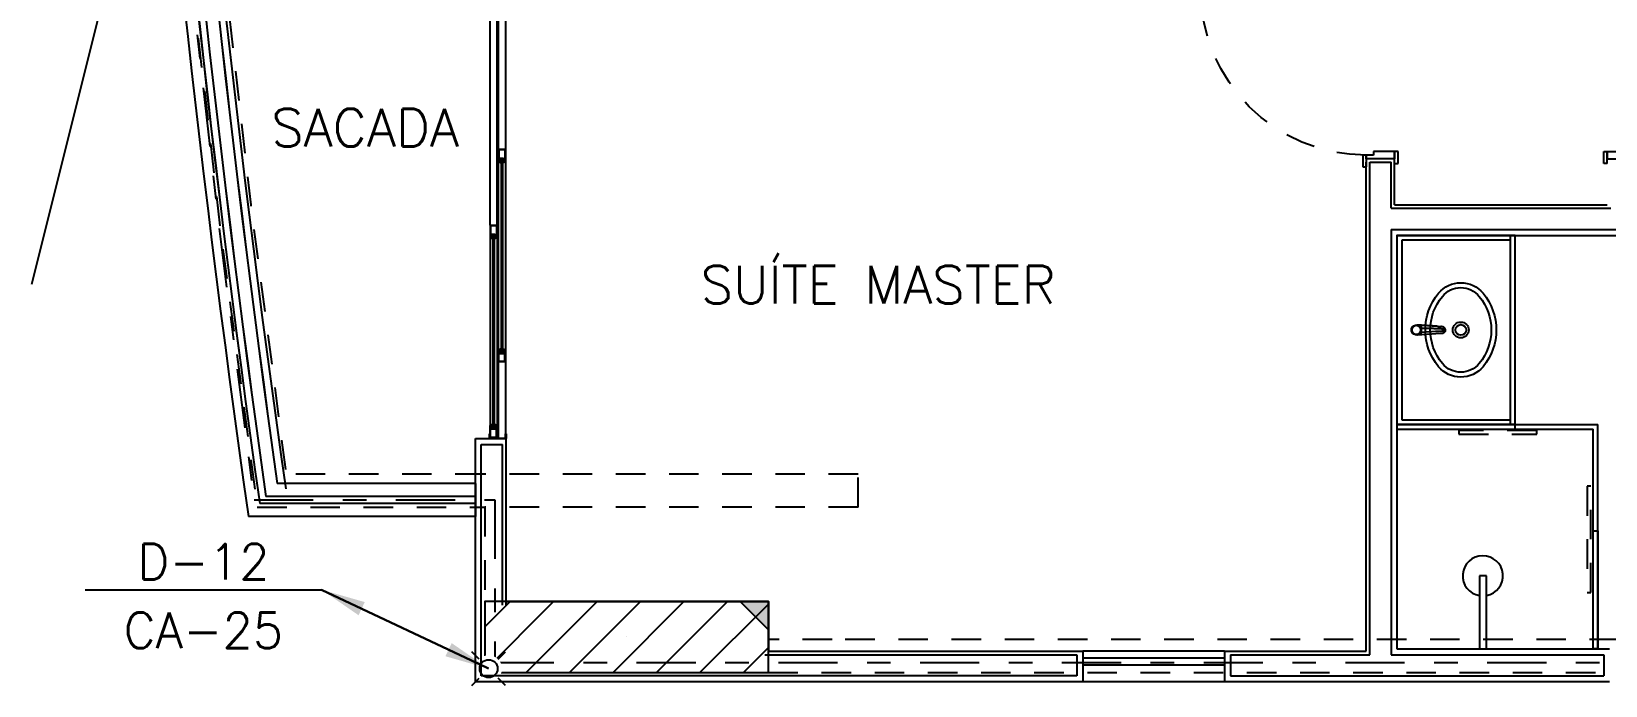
# Model space of a CAD drawing. Header units: millimetres. Extents: x 188.6 to 263.2, y 40.1 to 120.1.
# Drawn here: x 205.65 to 212.32, y 61.24 to 64.01 of the extents above; entities that cross this region are included whole.
import ezdxf
from ezdxf.enums import TextEntityAlignment as Align

# ---------------------------------------------------------------- set-up
doc = ezdxf.new("R2010")
doc.units = ezdxf.units.MM
doc.set_wipeout_variables(frame=1)
for name, pattern in [('ACAD_ISO14W100', [24, 12, -3, 0, -3, 0, -3, 0, -3]), ('DASHDOT2', [0.5, 0.25, -0.125, 0, -0.125]), ('HIDDEN2', [0.1875, 0.125, -0.0625]), ('XREF-TIPO$0$HIDDEN2', [0.1875, 0.125, -0.0625])]:
    doc.linetypes.add(name, pattern=pattern)
for name, color, linetype in [('ARQ', 8, 'Continuous'), ('ARQ-TXT', 8, 'Continuous'), ('ESTR-PILARES', 11, 'Continuous'), ('ESTR-VIGAS', 11, 'HIDDEN2'), ('ESTRUTURA', 7, 'Continuous'), ('SPDA-COL', 7, 'Continuous'), ('SPDA-D', 164, 'Continuous'), ('SPDA-MALHA', 162, 'ACAD_ISO14W100')]:
    doc.layers.add(name, color=color, linetype=linetype)
doc.styles.add('60-75', font='romans.shx', dxfattribs={"height": 0.12})
doc.styles.add('ROMANS', font='ROMANS.SHX', dxfattribs={"height": 0.15})
doc.dimstyles.new('IND75', dxfattribs={"dimtxt": 0.15, "dimasz": 0.1875, "dimexe": 0.15, "dimexo": 0, "dimgap": 0.1, "dimtad": 1, "dimzin": 10, "dimdsep": 46, "dimtxsty": '60-75', "dimcen": 0, "dimclrd": 256, "dimclre": 1, "dimclrt": 256, "dimadec": 0, "dimazin": 0, "dimtfac": 1, "dimtix": 1, "dimtmove": 2, "dimatfit": 3, "dimfxl": 0.15, "dimtolj": 1, "dimtzin": 6, "dimarcsym": 0})

# ---------------------------------------------------------------- blocks, each defined once
blk = doc.blocks.new('INDU')
at = {"color": 7}
blk.add_line((-0.005, 0), (0.005, 0), dxfattribs=at)
at = {"style": 'ROMANS'}
for tag, p in [('TQ-01', (0, 0.001189)), ('100', (0, -0.001718))]:
    blk.add_attdef(tag, text='', height=0.0015, dxfattribs=at).set_placement(p, align=Align.MIDDLE)
blk = doc.blocks.new('cap')
blk.add_wipeout([(0.0003, 0.075), (-0.0036, 0.0749), (-0.0076, 0.0746), (-0.0115, 0.0741), (-0.0153, 0.0734), (-0.0191, 0.0725), (-0.0229, 0.0714), (-0.0266, 0.0701), (-0.0302, 0.0686), (-0.0338, 0.067), (-0.0373, 0.0651), (-0.0406, 0.0631), (-0.0439, 0.0608), (-0.047, 0.0585), (-0.05, 0.0559), (-0.0528, 0.0532), (-0.0555, 0.0504), (-0.0581, 0.0474), (-0.0605, 0.0443), (-0.0627, 0.0411), (-0.0648, 0.0377), (-0.0667, 0.0343), (-0.0684, 0.0308), (-0.0699, 0.0271), (-0.0712, 0.0234), (-0.0724, 0.0197), (-0.0733, 0.0159), (-0.074, 0.012), (-0.0746, 0.0081), (-0.0749, 0.0042), (-0.075, 0.0003), (-0.0749, -0.0036), (-0.0746, -0.0076), (-0.0741, -0.0115), (-0.0734, -0.0153), (-0.0725, -0.0191), (-0.0714, -0.0229), (-0.0701, -0.0266), (-0.0686, -0.0302), (-0.067, -0.0338), (-0.0651, -0.0373), (-0.0631, -0.0406), (-0.0608, -0.0439), (-0.0585, -0.047), (-0.0559, -0.05), (-0.0532, -0.0528), (-0.0504, -0.0555), (-0.0474, -0.0581), (-0.0443, -0.0605), (-0.0411, -0.0627), (-0.0377, -0.0648), (-0.0343, -0.0667), (-0.0308, -0.0684), (-0.0271, -0.0699), (-0.0234, -0.0712), (-0.0197, -0.0724), (-0.0159, -0.0733), (-0.012, -0.074), (-0.0081, -0.0746), (-0.0042, -0.0749), (-0.0003, -0.075), (0.0036, -0.0749), (0.0076, -0.0746), (0.0115, -0.0741), (0.0153, -0.0734), (0.0191, -0.0725), (0.0229, -0.0714), (0.0266, -0.0701), (0.0302, -0.0686), (0.0338, -0.067), (0.0373, -0.0651), (0.0406, -0.0631), (0.0439, -0.0608), (0.047, -0.0585), (0.05, -0.0559), (0.0528, -0.0532), (0.0555, -0.0504), (0.0581, -0.0474), (0.0605, -0.0443), (0.0627, -0.0411), (0.0648, -0.0377), (0.0667, -0.0343), (0.0684, -0.0308), (0.0699, -0.0271), (0.0712, -0.0234), (0.0724, -0.0197), (0.0733, -0.0159), (0.074, -0.012), (0.0746, -0.0081), (0.0749, -0.0042), (0.075, -0.0003), (0.0749, 0.0036), (0.0746, 0.0076), (0.0741, 0.0115), (0.0734, 0.0153), (0.0725, 0.0191), (0.0714, 0.0229), (0.0701, 0.0266), (0.0686, 0.0302), (0.067, 0.0338), (0.0651, 0.0373), (0.0631, 0.0406), (0.0608, 0.0439), (0.0585, 0.047), (0.0559, 0.05), (0.0532, 0.0528), (0.0504, 0.0555), (0.0474, 0.0581), (0.0443, 0.0605), (0.0411, 0.0627), (0.0377, 0.0648), (0.0343, 0.0667), (0.0308, 0.0684), (0.0271, 0.0699), (0.0234, 0.0712), (0.0197, 0.0724), (0.0159, 0.0733), (0.012, 0.074), (0.0081, 0.0746), (0.0042, 0.0749)])
for p, q in [((-0.053, 0.053), (-0.0955, 0.0955)), ((0.053, 0.053), (0.0955, 0.0955)), ((-0.0955, -0.0955), (-0.053, -0.053)), ((0.0955, -0.0955), (0.053, -0.053))]:
    blk.add_line(p, q)
blk.add_circle((0, 0), 0.0504)
blk = doc.blocks.new('XREF-TIPO$0$CHUVEIRO')
at = {"color": 0}
for p, q in [((216.39, 104.5817), (216.39, 104.8912)), ((216.39, 104.8912), (216.42, 104.8912)), ((216.42, 104.8912), (216.42, 104.5817)), ((216.39, 104.5817), (216.42, 104.5817))]:
    blk.add_line(p, q, dxfattribs=at)
at = {"color": 0, "extrusion": (0, 0, -1)}
blk.add_ellipse((216.4058, 104.8916), major_axis=(-0.0851, 0), ratio=1, start_param=4.898771, end_param=10.827741, dxfattribs=at)
blk = doc.blocks.new('XREF-TIPO$0$L59_p')
at = {"color": 252}
blk.add_lwpolyline([(0.1556, 0.0941, 0.358974), (-0.1556, 0.0941, 0.471698), (-0.1556, -0.0941, 0.358974), (0.1556, -0.0941, 0.471698)], format="xyb", close=True, dxfattribs=at)
for points in [[(0.1422, 0.0779, 0.358974), (-0.1422, 0.0779, 0.471698), (-0.1422, -0.0779, 0.358974), (0.1422, -0.0779, 0.471698)], [(0, 0.0225, 1), (0, -0.0225, 1)]]:
    blk.add_lwpolyline(points, format="xyb", close=True)
blk.add_lwpolyline([(0.0335, 0, 336.274616), (0.0335, -0.0004)], format="xyb")
blk = doc.blocks.new('XREF-TIPO$0$1198c35_p')
for p, q in [((-0.0114, 0.0111), (-0.0114, 0.0115)), ((-0.0114, 0.0111), (-0.0114, 0.0111)), ((0.0297, 0.0128), (0.0297, 0.0128)), ((0.0297, 0.0126), (0.0297, 0.0127)), ((0.004, -0.0054), (0.004, -0.0073)), ((0.004, -0.0054), (0.0141, -0.0054)), ((0.0141, -0.0073), (0.004, -0.0073)), ((0.0141, -0.0054), (0.0141, -0.0073)), ((0.0054, -0.0974), (0.0128, -0.0974)), ((0.0061, -0.1075), (0.0121, -0.1075)), ((0.0226, -0.0968), (0.0226, -0.097))]:
    blk.add_line(p, q)
for points in [[(-0.0077, -0.0516, 0), (-0.0078, -0.0508, 0), (-0.0078, -0.0496, 0), (-0.0079, -0.0488, 0), (-0.008, -0.0479, 0), (-0.008, -0.0476, 0), (-0.008, -0.0474, 0), (-0.008, -0.0471, 0), (-0.008, -0.0468, 0), (-0.008, -0.0466, 0), (-0.0081, -0.0463, 0), (-0.0082, -0.0435, 0), (-0.0084, -0.0409, 0), (-0.0086, -0.0384, 0), (-0.0087, -0.0361, 0), (-0.0088, -0.0347, 0), (-0.0089, -0.033, 0), (-0.009, -0.0313, 0), (-0.0091, -0.0297, 0), (-0.0092, -0.0281, 0), (-0.0094, -0.0246, 0), (-0.0096, -0.0211, 0), (-0.0098, -0.0177, 0), (-0.01, -0.0141, 0), (-0.0104, -0.0076, 0), (-0.0108, -0.0012, 0), (-0.0111, 0.005, 0), (-0.0114, 0.0111, 0)], [(-0.0088, -0.0025, 0), (-0.0096, 0.0002, 0), (-0.0102, 0.003, 0), (-0.0109, 0.0065, 0), (-0.0112, 0.0086, 0), (-0.0113, 0.0098, 0), (-0.0114, 0.0105, 0), (-0.0114, 0.0108, 0), (-0.0114, 0.0108, 0), (-0.0114, 0.0109, 0), (-0.0114, 0.011, 0), (-0.0114, 0.011, 0), (-0.0114, 0.0111, 0), (-0.0114, 0.0111, 0), (-0.0114, 0.0111, 0), (-0.0114, 0.0111, 0), (-0.0114, 0.0111, 0), (-0.0114, 0.0111, 0)], [(-0.0086, 0.0036, 0), (-0.0081, 0.0025, 0), (-0.0079, 0.0012, 0), (-0.008, -0.0002, 0), (-0.0084, -0.0016, 0), (-0.0088, -0.0025, 0)], [(-0.0086, 0.0036, 0), (-0.0082, 0.0029, 0), (-0.0075, 0.0019, 0), (-0.0067, 0.001, 0), (-0.0058, 0, 0), (-0.0047, -0.0009, 0), (-0.0035, -0.0019, 0), (-0.0023, -0.0027, 0), (-0.0014, -0.0033, 0), (-0.0005, -0.0037, 0), (0.0005, -0.0042, 0), (0.0014, -0.0046, 0)], [(0.0194, -0.0033, 0), (0.0205, -0.0026, 0), (0.022, -0.0016, 0), (0.0233, -0.0004, 0), (0.0242, 0.0004, 0), (0.0251, 0.0013, 0), (0.0257, 0.0022, 0), (0.0264, 0.0031, 0), (0.027, 0.0042, 0), (0.0277, 0.0053, 0)], [(0.0279, 0.0002, 0), (0.0277, -0.0007, 0), (0.0274, -0.0016, 0), (0.0271, -0.0024, 0), (0.0267, -0.0032, 0), (0.0264, -0.0037, 0), (0.026, -0.0042, 0), (0.0258, -0.0045, 0), (0.0255, -0.0047, 0), (0.0252, -0.005, 0), (0.0248, -0.0052, 0), (0.0244, -0.0054, 0), (0.0242, -0.0055, 0), (0.0239, -0.0056, 0), (0.0236, -0.0057, 0), (0.0232, -0.0058, 0), (0.0227, -0.0059, 0), (0.0221, -0.006, 0), (0.0217, -0.006, 0), (0.0213, -0.0061, 0), (0.0209, -0.0062, 0), (0.0208, -0.0063, 0), (0.0206, -0.0063, 0), (0.0204, -0.0064, 0), (0.0203, -0.0065, 0)], [(0.0297, 0.0125, 0), (0.0285, -0.0088, 0), (0.0273, -0.0301, 0), (0.0259, -0.0514, 0), (0.0247, -0.0689, 0), (0.0234, -0.0865, 0), (0.0227, -0.0952, 0), (0.0226, -0.0962, 0), (0.0226, -0.0966, 0), (0.0226, -0.0968, 0)], [(0.0277, 0.0053, 0), (0.0273, 0.0042, 0), (0.0272, 0.0029, 0), (0.0274, 0.0015, 0), (0.0279, 0.0002, 0)], [(0.0297, 0.0125, 0), (0.0297, 0.0125, 0), (0.0297, 0.0125, 0), (0.0297, 0.0125, 0), (0.0297, 0.0125, 0), (0.0297, 0.0125, 0), (0.0297, 0.0125, 0), (0.0297, 0.0125, 0), (0.0297, 0.0124, 0), (0.0297, 0.0124, 0), (0.0297, 0.0123, 0), (0.0296, 0.0123, 0), (0.0296, 0.0121, 0), (0.0296, 0.0112, 0), (0.0295, 0.0103, 0), (0.0291, 0.0066, 0), (0.0285, 0.0029, 0), (0.0279, 0.0002, 0)], [(0.0011, -0.0071, 0), (0.0011, -0.0071, 0), (0.001, -0.0071, 0), (0.0008, -0.0071, 0), (0.0006, -0.0071, 0), (0.0003, -0.0071, 0), (0, -0.0071, 0), (-0.0008, -0.0073, 0), (-0.0016, -0.0074, 0), (-0.0021, -0.0075, 0), (-0.0027, -0.0075, 0), (-0.003, -0.0076, 0), (-0.0034, -0.0076, 0), (-0.0037, -0.0076, 0), (-0.004, -0.0075, 0), (-0.0042, -0.0075, 0), (-0.0045, -0.0074, 0), (-0.0048, -0.0074, 0), (-0.0051, -0.0073, 0), (-0.0055, -0.0071, 0), (-0.0059, -0.0069, 0), (-0.0061, -0.0067, 0), (-0.0064, -0.0066, 0), (-0.0067, -0.0062, 0), (-0.0071, -0.0059, 0), (-0.0074, -0.0055, 0), (-0.0077, -0.0051, 0), (-0.008, -0.0044, 0), (-0.0084, -0.0037, 0), (-0.0086, -0.0031, 0), (-0.0088, -0.0025, 0)], [(-0.0058, -0.0785, 0), (-0.0059, -0.0776, 0), (-0.0059, -0.0772, 0), (-0.006, -0.0767, 0), (-0.006, -0.0762, 0), (-0.006, -0.0756, 0), (-0.0061, -0.0751, 0), (-0.0061, -0.0748, 0), (-0.0061, -0.0745, 0), (-0.0061, -0.0742, 0), (-0.0063, -0.0726, 0), (-0.0064, -0.0709, 0), (-0.0065, -0.0691, 0), (-0.0066, -0.0672, 0), (-0.0068, -0.0652, 0), (-0.0069, -0.0632, 0), (-0.007, -0.0614, 0), (-0.0072, -0.0597, 0), (-0.0073, -0.0579, 0), (-0.0074, -0.0561, 0), (-0.0074, -0.0556, 0), (-0.0075, -0.0551, 0), (-0.0075, -0.0549, 0), (-0.0075, -0.0548, 0), (-0.0075, -0.0547, 0), (-0.0075, -0.0544, 0), (-0.0076, -0.054, 0), (-0.0076, -0.0534, 0), (-0.0076, -0.0527, 0), (-0.0077, -0.0518, 0), (-0.0077, -0.0516, 0)], [(0.0011, -0.0071, 0), (0.0012, -0.0103, 0), (0.0013, -0.0136, 0), (0.0014, -0.0172, 0), (0.0015, -0.021, 0), (0.0016, -0.0245, 0), (0.0017, -0.0281, 0), (0.0017, -0.0293, 0), (0.0017, -0.0303, 0), (0.0017, -0.0312, 0), (0.0017, -0.0322, 0), (0.0018, -0.0332, 0), (0.0019, -0.0389, 0), (0.002, -0.0445, 0), (0.002, -0.0456, 0), (0.002, -0.0467, 0), (0.002, -0.0478, 0), (0.0021, -0.049, 0), (0.0021, -0.0501, 0), (0.0021, -0.0512, 0), (0.0021, -0.0523, 0), (0.0022, -0.0534, 0), (0.0023, -0.0572, 0), (0.0024, -0.0609, 0), (0.0025, -0.0645, 0), (0.0026, -0.0679, 0), (0.0027, -0.0708, 0), (0.0028, -0.0735, 0), (0.0028, -0.0742, 0), (0.0028, -0.0749, 0), (0.0029, -0.0756, 0), (0.0029, -0.0763, 0), (0.0029, -0.077, 0), (0.0029, -0.0777, 0), (0.003, -0.0798, 0), (0.0031, -0.0818, 0), (0.0032, -0.0839, 0), (0.0033, -0.0859, 0), (0.0035, -0.0879, 0), (0.0036, -0.0898, 0), (0.0036, -0.0902, 0), (0.0036, -0.0906, 0), (0.0036, -0.091, 0), (0.0037, -0.0914, 0), (0.0037, -0.0917, 0), (0.0037, -0.0921, 0), (0.0037, -0.0925, 0), (0.0038, -0.0929, 0), (0.0038, -0.0933, 0), (0.0038, -0.0936, 0), (0.0038, -0.0939, 0), (0.0039, -0.0942, 0), (0.0039, -0.0944, 0), (0.0039, -0.0946, 0), (0.0039, -0.0948, 0), (0.004, -0.095, 0), (0.004, -0.0952, 0), (0.0041, -0.0953, 0), (0.0041, -0.0955, 0), (0.0042, -0.0956, 0), (0.0043, -0.096, 0), (0.0045, -0.0963, 0), (0.0047, -0.0966, 0), (0.0049, -0.0969, 0), (0.0051, -0.0971, 0), (0.0054, -0.0974, 0)], [(0.0128, -0.0974, 0), (0.0131, -0.0971, 0), (0.0134, -0.0967, 0), (0.0136, -0.0964, 0), (0.0138, -0.096, 0), (0.014, -0.0957, 0), (0.0141, -0.0954, 0), (0.0143, -0.0948, 0), (0.0144, -0.0943, 0), (0.0144, -0.0937, 0), (0.0144, -0.0931, 0), (0.0151, -0.0844, 0), (0.0164, -0.0669, 0), (0.0176, -0.0494, 0), (0.019, -0.028, 0), (0.0203, -0.0065, 0)], [(0.0203, -0.0065, 0), (0.0188, -0.0069, 0), (0.0173, -0.0071, 0), (0.0157, -0.0072, 0), (0.0141, -0.0073, 0)], [(0.0194, -0.0033, 0), (0.0199, -0.0051, 0), (0.0203, -0.0065, 0)], [(-0.0039, -0.0992, 0), (-0.004, -0.0989, 0), (-0.0041, -0.0984, 0), (-0.0042, -0.0979, 0), (-0.0043, -0.0976, 0), (-0.0043, -0.0975, 0), (-0.0043, -0.0975, 0), (-0.0043, -0.0975, 0), (-0.0043, -0.0974, 0), (-0.0043, -0.0974, 0), (-0.0043, -0.0974, 0), (-0.0043, -0.0974, 0), (-0.0043, -0.0974, 0), (-0.0043, -0.0974, 0), (-0.0043, -0.0974, 0), (-0.0043, -0.0974, 0), (-0.0045, -0.0962, 0), (-0.0045, -0.0954, 0), (-0.0046, -0.0947, 0), (-0.0046, -0.0939, 0), (-0.0047, -0.0932, 0), (-0.0048, -0.0925, 0), (-0.0048, -0.0918, 0), (-0.0049, -0.0913, 0), (-0.0049, -0.0907, 0), (-0.0049, -0.0902, 0), (-0.005, -0.0897, 0)], [(-0.0002, -0.1049, 0), (-0.001, -0.1041, 0), (-0.0018, -0.1032, 0), (-0.0024, -0.1023, 0), (-0.003, -0.1014, 0), (-0.0033, -0.1007, 0), (-0.0036, -0.1001, 0), (-0.0038, -0.0994, 0), (-0.0039, -0.0992, 0)], [(0.0054, -0.0974, 0), (0.005, -0.0977, 0), (0.0047, -0.0981, 0), (0.0043, -0.0985, 0), (0.0039, -0.099, 0), (0.0035, -0.0994, 0), (0.0032, -0.0998, 0), (0.0028, -0.1003, 0), (0.0024, -0.1007, 0), (0.0021, -0.1011, 0), (0.0017, -0.1015, 0), (0.0014, -0.1019, 0), (0.0011, -0.1023, 0), (0.0009, -0.1027, 0), (0.0006, -0.103, 0), (0.0004, -0.1034, 0), (0.0002, -0.1036, 0), (0.0001, -0.1039, 0), (-0.0001, -0.1041, 0), (-0.0002, -0.1043, 0), (-0.0002, -0.1045, 0), (-0.0003, -0.1046, 0), (-0.0003, -0.1048, 0), (-0.0003, -0.1048, 0), (-0.0002, -0.1049, 0)], [(0.0061, -0.1075, 0), (0.0047, -0.1075, 0), (0.0033, -0.1071, 0), (0.0021, -0.1066, 0), (0.0015, -0.1063, 0)], [(0.0059, -0.1082, 0), (0.0056, -0.1081, 0), (0.005, -0.1079, 0), (0.0045, -0.1078, 0), (0.004, -0.1076, 0), (0.0036, -0.1074, 0), (0.003, -0.1071, 0), (0.0025, -0.1069, 0), (0.0021, -0.1066, 0)], [(0.0054, -0.0974, 0), (0.0054, -0.0981, 0), (0.0055, -0.0988, 0), (0.0055, -0.0996, 0), (0.0056, -0.1003, 0), (0.0056, -0.101, 0), (0.0057, -0.1016, 0), (0.0057, -0.1023, 0), (0.0057, -0.103, 0), (0.0058, -0.1036, 0), (0.0058, -0.1042, 0), (0.0059, -0.1046, 0), (0.0059, -0.105, 0), (0.0059, -0.1054, 0), (0.0059, -0.1058, 0), (0.006, -0.1063, 0), (0.006, -0.1066, 0), (0.006, -0.1069, 0), (0.0061, -0.1072, 0), (0.0061, -0.1074, 0), (0.0061, -0.1075, 0)], [(0.0061, -0.1075, 0), (0.0064, -0.1077, 0), (0.0069, -0.1079, 0), (0.0072, -0.1081, 0), (0.0074, -0.1081, 0), (0.0077, -0.1082, 0), (0.0078, -0.1082, 0), (0.0079, -0.1083, 0), (0.008, -0.1083, 0), (0.0081, -0.1083, 0)], [(0.0081, -0.1083, 0), (0.0071, -0.1083, 0), (0.007, -0.1083, 0)], [(0.007, -0.1083, 0), (0.008, -0.1084, 0), (0.0088, -0.1085, 0), (0.0095, -0.1084, 0), (0.0103, -0.1084, 0), (0.011, -0.1084, 0)], [(0.0081, -0.1083, 0), (0.0082, -0.1083, 0), (0.0084, -0.1084, 0), (0.0085, -0.1084, 0), (0.0086, -0.1084, 0), (0.0087, -0.1084, 0), (0.0088, -0.1084, 0), (0.0089, -0.1084, 0), (0.0089, -0.1084, 0), (0.0089, -0.1084, 0), (0.009, -0.1084, 0), (0.009, -0.1084, 0), (0.0091, -0.1084, 0), (0.0091, -0.1084, 0), (0.0092, -0.1084, 0), (0.0092, -0.1084, 0), (0.0093, -0.1084, 0), (0.0094, -0.1084, 0), (0.0095, -0.1084, 0), (0.0096, -0.1084, 0), (0.0098, -0.1083, 0), (0.0101, -0.1083, 0)], [(0.0101, -0.1083, 0), (0.0102, -0.1083, 0), (0.0103, -0.1082, 0), (0.0104, -0.1082, 0), (0.0107, -0.1082, 0), (0.0109, -0.1081, 0), (0.0111, -0.108, 0), (0.0114, -0.1079, 0), (0.0116, -0.1078, 0), (0.0121, -0.1075, 0)], [(0.011, -0.1084, 0), (0.0101, -0.1083, 0)], [(0.0121, -0.1075, 0), (0.0121, -0.1074, 0), (0.0121, -0.1072, 0), (0.0121, -0.107, 0), (0.0121, -0.1068, 0), (0.0122, -0.1065, 0), (0.0122, -0.1061, 0), (0.0122, -0.1057, 0), (0.0123, -0.1052, 0), (0.0123, -0.1047, 0), (0.0123, -0.1042, 0), (0.0124, -0.1036, 0), (0.0124, -0.103, 0), (0.0125, -0.1024, 0), (0.0125, -0.102, 0), (0.0125, -0.1013, 0), (0.0126, -0.1005, 0), (0.0126, -0.0998, 0), (0.0127, -0.0991, 0), (0.0127, -0.0986, 0), (0.0127, -0.098, 0), (0.0128, -0.0974, 0)], [(0.0121, -0.1075, 0), (0.0135, -0.1075, 0), (0.0148, -0.1071, 0), (0.0161, -0.1066, 0), (0.0166, -0.1063, 0)], [(0.0128, -0.0974, 0), (0.0138, -0.0984, 0), (0.0147, -0.0995, 0), (0.0156, -0.1005, 0), (0.0164, -0.1015, 0), (0.0171, -0.1025, 0), (0.0177, -0.1033, 0), (0.0181, -0.1039, 0), (0.0183, -0.1044, 0), (0.0184, -0.1048, 0), (0.0184, -0.1049, 0)], [(0.0184, -0.1049, 0), (0.018, -0.1053, 0), (0.0176, -0.1056, 0), (0.0172, -0.1059, 0), (0.0171, -0.106, 0), (0.017, -0.1061, 0), (0.0169, -0.1061, 0), (0.0168, -0.1062, 0), (0.0167, -0.1062, 0), (0.0167, -0.1062, 0), (0.0166, -0.1063, 0), (0.0166, -0.1063, 0), (0.0166, -0.1063, 0), (0.0166, -0.1063, 0)], [(0.0222, -0.0989, 0), (0.0222, -0.0989, 0), (0.0219, -0.0997, 0), (0.0215, -0.1006, 0), (0.0211, -0.1014, 0), (0.0206, -0.1024, 0), (0.0199, -0.1033, 0), (0.0192, -0.1041, 0), (0.0184, -0.1049, 0)], [(0.0226, -0.097, 0), (0.0226, -0.097, 0), (0.0225, -0.0975, 0), (0.0224, -0.0979, 0), (0.0223, -0.0984, 0), (0.0222, -0.0989, 0), (0.0222, -0.0989, 0)]]:
    blk.add_polyline3d(points)
blk.add_circle((0.0091, 0.0144), 0.0191)
for centre, radius, start, end in [((0.0091, 0.0144), 0.0207, 0, 211.20826), ((0.0091, 0.0144), 0.0204, 284.46664, 255.53336), ((0.0091, 0.0144), 0.0195, 0, 180), ((0.0091, 0.0144), 0.0195, 180, 0), ((0.0091, 0.0144), 0.0195, 180, 270), ((0.0091, 0.0144), 0.0195, 270, 0), ((0.0091, 0.0144), 0.0207, 334.10447, 0), ((-0.568, 0.0551), 0.5726, 353.75954, 354.01498), ((0.0039, 0.0193), 0.0265, 264.04055, 270.13401), ((0.009, 0.0145), 0.0205, 248.47374, 255.93241), ((0.0092, 0.0145), 0.0205, 284.0619, 300.00272), ((3.0095, 0.1438), 3.0235, 184.21554, 184.42916), ((0.0089, -0.095), 0.0135, 227.24072, 236.8896), ((0.0083, -0.0975), 0.0109, 257.22833, 263.09632), ((0.0098, -0.0976), 0.0109, 276.44562, 282.36143), ((0.0092, -0.0949), 0.0136, 282.40009, 303.03323)]:
    blk.add_arc(centre, radius, start, end)
blk = doc.blocks.new('XREF-TIPO$0$A$C2D591F4F')
at = {"color": 0}
blk.add_blockref('XREF-TIPO$0$L59_p', (0.2, 0.209), dxfattribs=at)
at = {"color": 0, "rotation": 180}
blk.add_blockref('XREF-TIPO$0$1198c35_p', (0.2091, 0.035), dxfattribs=at)
blk = doc.blocks.new('XREF-TIPO$0$PORTA 70')
at = {"color": 0}
for p, q in [((36.2665, 23.8835), (36.2815, 23.8835)), ((36.2665, 23.8335), (36.2665, 23.8835)), ((36.2815, 23.8335), (36.2815, 23.8835)), ((36.2815, 23.8485), (36.2815, 23.8335)), ((36.4015, 23.8485), (36.2815, 23.8485)), ((36.4015, 23.8685), (36.4165, 23.8685)), ((36.4015, 23.8685), (36.4015, 23.8185)), ((36.4015, 23.8185), (36.4015, 23.8485)), ((36.4165, 23.8685), (36.4165, 23.8185)), ((36.2815, 23.8335), (36.2665, 23.8335)), ((36.3115, 23.8335), (36.2815, 23.8335)), ((36.3115, 23.8185), (36.3115, 23.8335)), ((36.4015, 23.8185), (36.3115, 23.8185)), ((36.4165, 23.8185), (36.4015, 23.8185)), ((36.2665, 23.0835), (36.2665, 23.1335)), ((36.2815, 23.1335), (36.3115, 23.1335)), ((36.2815, 23.0835), (36.2815, 23.1335)), ((36.2815, 23.1185), (36.4015, 23.1185)), ((36.3115, 23.1485), (36.4015, 23.1485)), ((36.3115, 23.1335), (36.3115, 23.1485)), ((36.4015, 23.1485), (36.4165, 23.1485)), ((36.4015, 23.1185), (36.4015, 23.1485)), ((36.4015, 23.1485), (36.4015, 23.0985)), ((36.4165, 23.1485), (36.4165, 23.0985)), ((36.2815, 23.0835), (36.2665, 23.0835)), ((36.4165, 23.0985), (36.4015, 23.0985))]:
    blk.add_line(p, q, dxfattribs=at)
blk.add_lwpolyline([(36.2815, 23.1635), (36.2815, 23.1335), (35.5815, 23.1335), (35.5815, 23.1635)], close=True, dxfattribs=at)
at = {"color": 0, "linetype": 'XREF-TIPO$0$HIDDEN2'}
blk.add_arc((36.2815, 23.1335), 0.7, 90, 180, dxfattribs=at)
blk = doc.blocks.new('XREF-TIPO$0$A$C491F7D64-flat-1')
for p, q in [((-0.057, 0.03), (-0.005, 0.03)), ((-0.057, 0.03), (-0.057, 0)), ((-0.055, 0.028), (-0.019, 0.028)), ((-0.055, 0.002), (-0.055, 0.028)), ((-0.055, 0.002), (-0.007, 0.002)), ((-0.019, 0.028), (-0.019, 0.008)), ((-0.007, 0.008), (-0.019, 0.008)), ((-0.017, 0.03), (-0.017, 0.02)), ((-0.005, 0.02), (-0.017, 0.02)), ((-0.017, 0.02), (-0.017, 0.01)), ((-0.005, 0.01), (-0.017, 0.01)), ((-0.005, 0.0195), (-0.0165, 0.0195)), ((0, 0.0185), (-0.0165, 0.0185)), ((0, 0.0115), (-0.0165, 0.0115)), ((-0.005, 0.0105), (-0.0165, 0.0105)), ((-0.015, 0.028), (-0.015, 0.022)), ((-0.015, 0.028), (-0.007, 0.028)), ((-0.007, 0.022), (-0.015, 0.022)), ((-0.007, 0.028), (-0.007, 0.022)), ((-0.007, 0.008), (-0.007, 0.002)), ((-0.005, 0.03), (-0.005, 0.02)), ((-0.005, 0.01), (-0.005, 0)), ((-0.0045, 0.02), (-0.0045, 0.025)), ((-0.0045, 0.01), (-0.0045, 0.005)), ((0, 0.02), (0, 0.0185)), ((0, 0.01), (0, 0.0115)), ((-0.057, 0), (-0.005, 0)), ((-0.055, 0), (-0.055, 0))]:
    blk.add_line(p, q)
for centre, radius, start, end in [((-0.0165, 0.019), 0.0005, 90, 270), ((-0.0165, 0.011), 0.0005, 90, 270), ((-0.005, 0.02), 0.0005, 270, 0), ((-0.005, 0.01), 0.0005, 0, 90), ((-0.005, 0.02), 0.005, 0, 84.26083), ((-0.005, 0.01), 0.005, 275.73917, 0)]:
    blk.add_arc(centre, radius, start, end)
blk = doc.blocks.new('XREF-TIPO$0$A$C70231090-flat-1')
for p, q in [((-0.055, 0.02), (-0.055, 0.0185)), ((-0.055, 0.0185), (-0.0385, 0.0185)), ((-0.055, 0.0115), (-0.0385, 0.0115)), ((-0.055, 0.01), (-0.055, 0.0115)), ((-0.0505, 0.02), (-0.0505, 0.025)), ((-0.0505, 0.01), (-0.0505, 0.005)), ((0, 0.03), (-0.05, 0.03)), ((-0.05, 0.03), (-0.05, 0.02)), ((-0.05, 0.02), (-0.038, 0.02)), ((-0.05, 0.0195), (-0.0385, 0.0195)), ((-0.05, 0.0105), (-0.0385, 0.0105)), ((-0.05, 0.01), (-0.05, 0)), ((-0.05, 0.01), (-0.038, 0.01)), ((-0.04, 0.028), (-0.048, 0.028)), ((-0.048, 0.028), (-0.048, 0.022)), ((-0.048, 0.022), (-0.04, 0.022)), ((-0.048, 0.008), (-0.036, 0.008)), ((-0.048, 0.008), (-0.048, 0.002)), ((-0.002, 0.002), (-0.048, 0.002)), ((-0.04, 0.028), (-0.04, 0.022)), ((-0.038, 0.03), (-0.038, 0.02)), ((-0.038, 0.02), (-0.038, 0.01)), ((-0.002, 0.028), (-0.036, 0.028)), ((-0.036, 0.028), (-0.036, 0.008)), ((-0.002, 0.019), (-0.002, 0.028)), ((-0.002, 0.002), (-0.002, 0.019)), ((-0.002, 0.019), (-0.002, 0.019)), ((0, 0.017), (0, 0.03)), ((0, 0.002), (0, 0.017)), ((0, 0.017), (0, 0.017)), ((0, 0), (0, 0.002)), ((0, 0.002), (0, 0.002)), ((0, 0), (-0.05, 0))]:
    blk.add_line(p, q)
for centre, radius, start, end in [((-0.05, 0.02), 0.005, 95.73917, 180), ((-0.05, 0.01), 0.005, 180, 264.26083), ((-0.05, 0.02), 0.0005, 180, 270), ((-0.05, 0.01), 0.0005, 90, 180), ((-0.0385, 0.019), 0.0005, 270, 90), ((-0.0385, 0.011), 0.0005, 270, 90)]:
    blk.add_arc(centre, radius, start, end)
blk = doc.blocks.new('XREF-TIPO$0$A$C491F7D64-flat-2')
for p, q in [((-0.057, 0.03), (-0.005, 0.03)), ((-0.057, 0.03), (-0.057, 0)), ((-0.055, 0.028), (-0.019, 0.028)), ((-0.055, 0.002), (-0.055, 0.028)), ((-0.055, 0.002), (-0.007, 0.002)), ((-0.019, 0.028), (-0.019, 0.008)), ((-0.007, 0.008), (-0.019, 0.008)), ((-0.017, 0.03), (-0.017, 0.02)), ((-0.005, 0.02), (-0.017, 0.02)), ((-0.017, 0.02), (-0.017, 0.01)), ((-0.005, 0.01), (-0.017, 0.01)), ((-0.005, 0.0195), (-0.0165, 0.0195)), ((0, 0.0185), (-0.0165, 0.0185)), ((0, 0.0115), (-0.0165, 0.0115)), ((-0.005, 0.0105), (-0.0165, 0.0105)), ((-0.015, 0.028), (-0.015, 0.022)), ((-0.015, 0.028), (-0.007, 0.028)), ((-0.007, 0.022), (-0.015, 0.022)), ((-0.007, 0.028), (-0.007, 0.022)), ((-0.007, 0.008), (-0.007, 0.002)), ((-0.005, 0.03), (-0.005, 0.02)), ((-0.005, 0.01), (-0.005, 0)), ((-0.0045, 0.02), (-0.0045, 0.025)), ((-0.0045, 0.01), (-0.0045, 0.005)), ((0, 0.02), (0, 0.0185)), ((0, 0.01), (0, 0.0115)), ((-0.057, 0), (-0.005, 0)), ((-0.055, 0), (-0.055, 0))]:
    blk.add_line(p, q)
for centre, radius, start, end in [((-0.0165, 0.019), 0.0005, 90, 270), ((-0.0165, 0.011), 0.0005, 90, 270), ((-0.005, 0.02), 0.0005, 270, 0), ((-0.005, 0.01), 0.0005, 0, 90), ((-0.005, 0.02), 0.005, 0, 84.26083), ((-0.005, 0.01), 0.005, 275.73917, 0)]:
    blk.add_arc(centre, radius, start, end)
blk = doc.blocks.new('XREF-TIPO$0$A$C491F7D64-flat-3')
for p, q in [((0, 0.02), (0, 0.0185)), ((0, 0.0185), (0.0165, 0.0185)), ((0, 0.01), (0, 0.0115)), ((0, 0.0115), (0.0165, 0.0115)), ((0.0045, 0.02), (0.0045, 0.025)), ((0.0045, 0.01), (0.0045, 0.005)), ((0.057, 0.03), (0.005, 0.03)), ((0.005, 0.03), (0.005, 0.02)), ((0.005, 0.02), (0.017, 0.02)), ((0.005, 0.0195), (0.0165, 0.0195)), ((0.005, 0.0105), (0.0165, 0.0105)), ((0.005, 0.01), (0.017, 0.01)), ((0.005, 0.01), (0.005, 0)), ((0.007, 0.028), (0.007, 0.022)), ((0.015, 0.028), (0.007, 0.028)), ((0.007, 0.022), (0.015, 0.022)), ((0.007, 0.008), (0.007, 0.002)), ((0.007, 0.008), (0.019, 0.008)), ((0.055, 0.002), (0.007, 0.002)), ((0.015, 0.028), (0.015, 0.022)), ((0.017, 0.03), (0.017, 0.02)), ((0.017, 0.02), (0.017, 0.01)), ((0.019, 0.028), (0.019, 0.008)), ((0.055, 0.028), (0.019, 0.028)), ((0.055, 0.002), (0.055, 0.028)), ((0.057, 0.03), (0.057, 0)), ((0.057, 0), (0.005, 0)), ((0.055, 0), (0.055, 0))]:
    blk.add_line(p, q)
for centre, radius, start, end in [((0.005, 0.02), 0.005, 95.73917, 180), ((0.005, 0.01), 0.005, 180, 264.26083), ((0.005, 0.02), 0.0005, 180, 270), ((0.005, 0.01), 0.0005, 90, 180), ((0.0165, 0.019), 0.0005, 270, 90), ((0.0165, 0.011), 0.0005, 270, 90)]:
    blk.add_arc(centre, radius, start, end)
blk = doc.blocks.new('XREF-TIPO$0$A$C6916644B-flat-1')
at = {"color": 0}
for p, q in [((0.02, 0.071), (0, 0.071)), ((0, 0.071), (0, 0)), ((0.002, 0.069), (0.002, 0.002)), ((0.002, 0.069), (0.02, 0.069)), ((0.8968, 0.068), (0.002, 0.068)), ((0.02, 0.071), (0.02, 0.069)), ((0.8988, 0.068), (1.7498, 0.068)), ((1.78, 0.071), (1.78, 0.069)), ((1.78, 0.071), (1.8, 0.071)), ((1.798, 0.069), (1.78, 0.069)), ((1.798, 0.069), (1.798, 0.002)), ((1.8, 0.071), (1.8, 0)), ((0.8968, 0.038), (0.002, 0.038)), ((0.002, 0.033), (1.798, 0.033)), ((0.002, 0.003), (1.798, 0.003)), ((0.002, 0.002), (0.02, 0.002)), ((0.02, 0), (0.02, 0.002)), ((0.6152, 0.021), (1.4372, 0.021)), ((0.6152, 0.015), (1.4372, 0.015)), ((0.6272, 0.033), (1.4252, 0.033)), ((0.6272, 0.003), (1.4252, 0.003)), ((0.8968, 0.038), (1.7498, 0.038)), ((0.9368, 0.056), (1.7568, 0.056)), ((0.9368, 0.05), (1.7568, 0.05)), ((1.78, 0), (1.78, 0.002)), ((1.7978, 0.002), (1.78, 0.002)), ((0.02, 0), (0, 0)), ((1.78, 0), (1.7998, 0))]:
    blk.add_line(p, q, dxfattribs=at)
for name, p in [('XREF-TIPO$0$A$C491F7D64-flat-1', (0.9538, 0.038)), ('XREF-TIPO$0$A$C491F7D64-flat-3', (1.7398, 0.038)), ('XREF-TIPO$0$A$C491F7D64-flat-2', (0.6322, 0.003)), ('XREF-TIPO$0$A$C70231090-flat-1', (1.4752, 0.003))]:
    blk.add_blockref(name, p, dxfattribs=at)
blk = doc.blocks.new('ESTR-TP-29.09.2016')
at = {"layer": 'ESTR-PILARES'}
for p, q in [((1.62, 1.7889), (1.9113, 2.0802)), ((1.62, 1.9728), (1.7274, 2.0802)), ((1.7951, 1.7802), (2.0951, 2.0802)), ((1.979, 1.7802), (2.279, 2.0802)), ((2.1628, 1.7802), (2.4628, 2.0802)), ((2.3467, 1.7802), (2.6467, 2.0802)), ((2.5305, 1.7802), (2.82, 2.0697)), ((2.22, 1.9302), (2.22, 1.9302)), ((2.7144, 1.7802), (2.82, 1.8858)), ((2.82, 1.7802), (2.82, 1.7802)), ((2.82, 1.7802), (2.82, 1.7802))]:
    blk.add_line(p, q, dxfattribs=at)
for points in [[(1.62, 1.7802), (2.82, 1.7802), (2.82, 2.0802), (1.62, 2.0802), (1.62, 1.7802)], [(2.82, 2.0802), (2.7, 2.0802), (2.82, 1.9602), (2.82, 2.0802)]]:
    blk.add_lwpolyline(points, dxfattribs=at)
for points in [[(2.82, 2.0802), (2.7, 2.0802), (2.82, 1.9602)], [(2.82, 2.0802), (2.82, 1.9602), (2.82, 2.0802)]]:
    blk.add_solid(points, dxfattribs=at)
at = {"layer": 'ESTR-VIGAS'}
for p, q in [((3.2, 2.4802), (3.2, 2.6202)), ((0.6568, 2.4802), (0.6568, 2.4802)), ((1.62, 2.4802), (1.62, 2.4802)), ((1.62, 2.4802), (1.62, 2.4802))]:
    blk.add_line(p, q, dxfattribs=at)
for points in [[(1.62, 2.6202), (0.7791, 2.6202)], [(3.2, 2.6202), (1.62, 2.6202)], [(0.6568, 2.4802), (1.62, 2.4802)], [(1.62, 2.4802), (1.62, 2.0802)], [(3.2, 2.4802), (1.62, 2.4802)], [(3.09, 1.9202), (2.82, 1.9202)], [(9.12, 1.9202), (3.09, 1.9202)], [(2.82, 1.7802), (9.1203, 1.7802)]]:
    blk.add_lwpolyline(points, dxfattribs=at)
for radius, start, end in [(66.1163, 171.918122, 188.081579), (65.9756, 172.023558, 187.976143)]:
    blk.add_arc((66.1165, 11.775), radius, start, end, dxfattribs=at)

msp = doc.modelspace()

# ---------------------------------------------------------------- linework, layer by layer
at = {"layer": 'ARQ'}
for p, q in [((211.3032, 61.3845), (211.3032, 63.4545)), ((211.3032, 61.3845), (211.3032, 63.4545)), ((211.3182, 61.3695), (211.3182, 63.4545)), ((211.3182, 63.4545), (211.4082, 63.4545)), ((211.3182, 61.3695), (211.3182, 63.4545)), ((211.3182, 63.4545), (211.4082, 63.4545)), ((211.4082, 63.2596), (211.4082, 63.4545)), ((211.4082, 63.2596), (211.4082, 63.4545)), ((211.4232, 63.2746), (211.4232, 63.4545)), ((211.4232, 63.2746), (211.4232, 63.4545)), ((211.4082, 63.2596), (212.3382, 63.2596)), ((211.4082, 63.2596), (212.3382, 63.2596)), ((211.4232, 63.2746), (212.3232, 63.2746)), ((211.4232, 63.2746), (212.3232, 63.2746)), ((211.4082, 63.1696), (211.4082, 61.3696)), ((211.4082, 63.1696), (211.4082, 61.3696)), ((211.4082, 63.1696), (211.4082, 61.3696)), ((211.4082, 63.1696), (211.4082, 61.3696)), ((211.4083, 63.1696), (212.9583, 63.1696)), ((211.4083, 63.1696), (212.9583, 63.1696)), ((211.4332, 63.1446), (212.9332, 63.1446)), ((211.4332, 63.1446), (211.4332, 61.3946)), ((211.4332, 63.1446), (212.9332, 63.1446)), ((211.4332, 63.1446), (211.4332, 61.3946)), ((211.9132, 63.1246), (211.4532, 63.1246)), ((211.4532, 63.1246), (211.4532, 62.3646)), ((211.9132, 63.1246), (211.4532, 63.1246)), ((211.4532, 63.1246), (211.4532, 62.3646)), ((211.9132, 62.3446), (211.9132, 63.1446)), ((211.9132, 62.3446), (211.9132, 63.1446)), ((211.9332, 62.3446), (211.9332, 63.1446)), ((211.9332, 62.3446), (211.9332, 63.1446)), ((211.4532, 62.3646), (211.9132, 62.3646)), ((211.4532, 62.3646), (211.9132, 62.3646)), ((207.5332, 62.2847), (207.6632, 62.2847)), ((207.5332, 62.2847), (207.6632, 62.2847)), ((207.6632, 61.5795), (207.6632, 62.2847)), ((207.6632, 61.5795), (207.6632, 62.2847)), ((211.4332, 62.3246), (212.2632, 62.3246)), ((211.4332, 62.3246), (212.2632, 62.3246)), ((211.9332, 62.3446), (212.2832, 62.3446)), ((211.9332, 62.3446), (212.2832, 62.3446)), ((212.2632, 61.3946), (212.2632, 62.3246)), ((212.2632, 61.3946), (212.2632, 62.3246)), ((212.2832, 61.3946), (212.2832, 62.3446)), ((212.2832, 61.3946), (212.2832, 62.3446)), ((207.5582, 62.2597), (207.6482, 62.2597)), ((207.5582, 62.2597), (207.6482, 62.2597)), ((207.6482, 61.5795), (207.6482, 62.2597)), ((207.6482, 61.5795), (207.6482, 62.2597)), ((207.5328, 62.0944), (206.6944, 62.0944)), ((207.5332, 62.0946), (206.6948, 62.0946)), ((207.5332, 62.0946), (206.6948, 62.0946)), ((207.5328, 62.0944), (207.5328, 61.9544)), ((207.5332, 62.0946), (207.5332, 61.9546)), ((207.5332, 62.0946), (207.5332, 61.9546)), ((207.5332, 62.0946), (207.5332, 61.9546)), ((207.5332, 62.0946), (207.5332, 61.9546)), ((207.5328, 62.0394), (206.6466, 62.0394)), ((207.5332, 62.0396), (206.647, 62.0396)), ((207.5332, 62.0396), (206.647, 62.0396)), ((207.5328, 61.9544), (206.5728, 61.9544)), ((207.5332, 61.9546), (206.5732, 61.9546)), ((207.5332, 61.9546), (206.5732, 61.9546)), ((207.5328, 62.0094), (206.6206, 62.0094)), ((207.5332, 62.0096), (206.6209, 62.0096)), ((207.5332, 62.0096), (206.6209, 62.0096)), ((208.7581, 61.3695), (210.0782, 61.3695)), ((208.7581, 61.3695), (210.0782, 61.3695)), ((208.7732, 61.3845), (210.1032, 61.3845)), ((208.7732, 61.3845), (210.1032, 61.3845)), ((210.0782, 61.3695), (210.0782, 61.2795)), ((210.0782, 61.3695), (210.0782, 61.2795)), ((210.1032, 61.3845), (210.1032, 61.2545)), ((210.7032, 61.3845), (210.1032, 61.3845)), ((210.1032, 61.3845), (210.1032, 61.2545)), ((210.7032, 61.3845), (210.1032, 61.3845)), ((210.7032, 61.3845), (211.3032, 61.3845)), ((210.7032, 61.3845), (210.7032, 61.2545)), ((210.7032, 61.3845), (211.3032, 61.3845)), ((210.7032, 61.3845), (210.7032, 61.2545)), ((210.7282, 61.3695), (211.3182, 61.3695)), ((210.7282, 61.3695), (210.7282, 61.2795)), ((210.7282, 61.3695), (211.3182, 61.3695)), ((210.7282, 61.3695), (210.7282, 61.2795)), ((211.4082, 61.3696), (212.3082, 61.3696)), ((211.4082, 61.3696), (212.3082, 61.3696)), ((211.4332, 61.3946), (212.3332, 61.3946)), ((211.4332, 61.3946), (212.3332, 61.3946)), ((212.3082, 61.3696), (212.3082, 61.2795)), ((212.3082, 61.3696), (212.3082, 61.2795)), ((210.7032, 61.2545), (210.1032, 61.2545)), ((210.7032, 61.2545), (210.1032, 61.2545)), ((212.3332, 61.2545), (210.7032, 61.2545)), ((212.3332, 61.2545), (210.7032, 61.2545)), ((210.7282, 61.2795), (212.3082, 61.2795)), ((210.7282, 61.2795), (212.3082, 61.2795))]:
    msp.add_line(p, q, dxfattribs=at)
at = {"layer": 'ARQ', "linetype": 'Continuous'}
for p, q in [((210.7032, 61.3548), (210.1032, 61.3548)), ((210.7032, 61.3548), (210.1032, 61.3548)), ((210.7032, 61.3248), (210.1032, 61.3248)), ((210.7032, 61.3248), (210.1032, 61.3248))]:
    msp.add_line(p, q, dxfattribs=at)
at = {"layer": 'ARQ'}
msp.add_lwpolyline([(205.6548, 66.9363), (206.1548, 64.9363), (205.6548, 62.9363)], dxfattribs=at)
msp.add_lwpolyline([(205.6548, 66.9363), (206.1548, 64.9363), (205.6548, 62.9363)], dxfattribs=at)
for points in [[(211.4332, 62.3446), (211.9332, 62.3446), (211.9332, 63.1446), (211.4332, 63.1446)], [(211.4332, 62.3446), (211.9332, 62.3446), (211.9332, 63.1446), (211.4332, 63.1446)], [(211.4332, 62.3246), (211.9332, 62.3246), (211.9332, 62.3446), (211.4332, 62.3446)], [(211.4332, 62.3246), (211.9332, 62.3246), (211.9332, 62.3446), (211.4332, 62.3446)], [(212.2632, 61.8946), (212.2832, 61.8946), (212.2832, 61.3946), (212.2632, 61.3946)], [(212.2632, 61.8946), (212.2832, 61.8946), (212.2832, 61.3946), (212.2632, 61.3946)]]:
    msp.add_lwpolyline(points, close=True, dxfattribs=at)
at = {"layer": 'ARQ', "linetype": 'XREF-TIPO$0$HIDDEN2'}
for points in [[(211.6949, 62.3037), (212.0249, 62.3037), (212.0249, 62.3187), (211.6949, 62.3187)], [(211.6949, 62.3037), (212.0249, 62.3037), (212.0249, 62.3187), (211.6949, 62.3187)], [(212.2384, 61.6331), (212.2534, 61.6331), (212.2534, 62.0831), (212.2384, 62.0831)], [(212.2384, 61.6331), (212.2534, 61.6331), (212.2534, 62.0831), (212.2384, 62.0831)]]:
    msp.add_lwpolyline(points, close=True, dxfattribs=at)
at = {"layer": 'ARQ'}
for centre, radius, start, end in [((272.2123, 71.3922), 66.1415, 171.899467, 188.100485), ((272.0547, 71.2746), 66.1415, 171.899467, 188.100485), ((272.0547, 71.2746), 66.1415, 171.899467, 188.100485), ((272.0544, 71.2744), 66.0865, 171.940842, 188.059109), ((272.0547, 71.2746), 66.0865, 171.940842, 188.059109), ((272.0547, 71.2746), 66.0865, 171.940842, 188.059109), ((272.0544, 71.2744), 66.0565, 171.963438, 188.036513), ((272.0547, 71.2746), 66.0565, 171.963438, 188.036513), ((272.0547, 71.2746), 66.0565, 171.963438, 188.036513), ((272.0544, 71.2744), 66.0015, 172.004914, 187.995038), ((272.0547, 71.2746), 66.0015, 172.004914, 187.995038), ((272.0547, 71.2746), 66.0015, 172.004914, 187.995038)]:
    msp.add_arc(centre, radius, start, end, dxfattribs=at)
at = {"layer": 'SPDA-MALHA', "linetype": 'DASHDOT2'}
for p, q in [((206.5972, 62.0252), (207.6155, 62.0252)), ((207.6155, 62.0252), (207.6155, 61.3365)), ((207.6155, 61.3365), (216.2029, 61.3365))]:
    msp.add_line(p, q, dxfattribs=at)
msp.add_arc((273.5216, 71.2752), 67.5607, 172.130688, 187.869312, dxfattribs=at)

# ---------------------------------------------------------------- block references
at = {"layer": 'ARQ', "extrusion": (0, 0, -1), "zscale": -1}
for name, p, rotation in [('XREF-TIPO$0$PORTA 70', (-175.0217, 87.318), 180), ('XREF-TIPO$0$PORTA 70', (-175.0217, 87.318), 180), ('XREF-TIPO$0$A$C2D591F4F', (-211.4942, 62.5446), 90), ('XREF-TIPO$0$A$C2D591F4F', (-211.4942, 62.5446), 90)]:
    msp.add_blockref(name, p, dxfattribs=dict(at, rotation=rotation))
at = {"layer": 'ARQ', "extrusion": (0, 0, -1), "xscale": -1, "zscale": -1, "rotation": 180}
msp.add_blockref('XREF-TIPO$0$PORTA 70', (-248.7247, 87.318), dxfattribs=at)
msp.add_blockref('XREF-TIPO$0$PORTA 70', (-248.7247, 87.318), dxfattribs=at)
at = {"layer": 'ARQ', "xscale": -1, "rotation": 90}
msp.add_blockref('XREF-TIPO$0$A$C6916644B-flat-1', (207.6632, 64.0847), dxfattribs=at)
msp.add_blockref('XREF-TIPO$0$A$C6916644B-flat-1', (207.6632, 64.0847), dxfattribs=at)
at = {"layer": 'ARQ', "extrusion": (0, 0, -1), "zscale": -1}
msp.add_blockref('XREF-TIPO$0$CHUVEIRO', (-428.2022, -43.188), dxfattribs=at)
msp.add_blockref('XREF-TIPO$0$CHUVEIRO', (-428.2022, -43.188), dxfattribs=at)
at = {"layer": 'ESTRUTURA'}
msp.add_blockref('ESTR-TP-29.09.2016', (205.9531, 59.5144), dxfattribs=at)
at = {"layer": 'SPDA-COL', "xscale": 100, "yscale": 100, "zscale": 100}
msp.add_blockref('INDU', (206.3825, 61.6447), dxfattribs=at).add_auto_attribs({'100': 'CA-25', 'TQ-01': 'D-12'})

# ---------------------------------------------------------------- texts
at = {"layer": 'ARQ-TXT', "style": '60-75'}
for s, p in [('SACADA', (206.6692, 63.5212)), ('SUÍTE MASTER', (208.4867, 62.856))]:
    msp.add_text(s, height=0.16, dxfattribs=at).set_placement(p)

# ---------------------------------------------------------------- next in the draw order: block references
at = {"layer": 'SPDA-D', "xscale": 0.75, "yscale": 0.75, "zscale": 0.75}
msp.add_blockref('cap', (207.5893, 61.3107), dxfattribs=at)

# ---------------------------------------------------------------- next in the draw order: linework, layer by layer
at = {"layer": 'ARQ'}
for p, q in [((207.5332, 61.2547), (207.5332, 62.2847)), ((207.5332, 61.2547), (207.5332, 62.2847)), ((207.5582, 61.2797), (207.5582, 62.2597)), ((207.5582, 61.2797), (207.5582, 62.2597)), ((210.1032, 61.2545), (207.5332, 61.2545)), ((210.1032, 61.2545), (207.5332, 61.2545)), ((210.0782, 61.2795), (207.5582, 61.2795)), ((210.0782, 61.2795), (207.5582, 61.2795))]:
    msp.add_line(p, q, dxfattribs=at)
msp.add_lwpolyline([(207.6632, 61.5946), (208.7732, 61.5946), (208.7732, 61.3845)], dxfattribs=at)
msp.add_lwpolyline([(207.6632, 61.5946), (208.7732, 61.5946), (208.7732, 61.3845)], dxfattribs=at)

# ---------------------------------------------------------------- next in the draw order: leaders
at = {"layer": 'SPDA-COL'}
for points in [[(207.5893, 61.3107), (206.8825, 61.6447)], [(206.8825, 61.6447), (207.5893, 61.3107)]]:
    msp.add_leader(points, dimstyle='IND75', dxfattribs=at)

doc.saveas('drawing.dxf')
